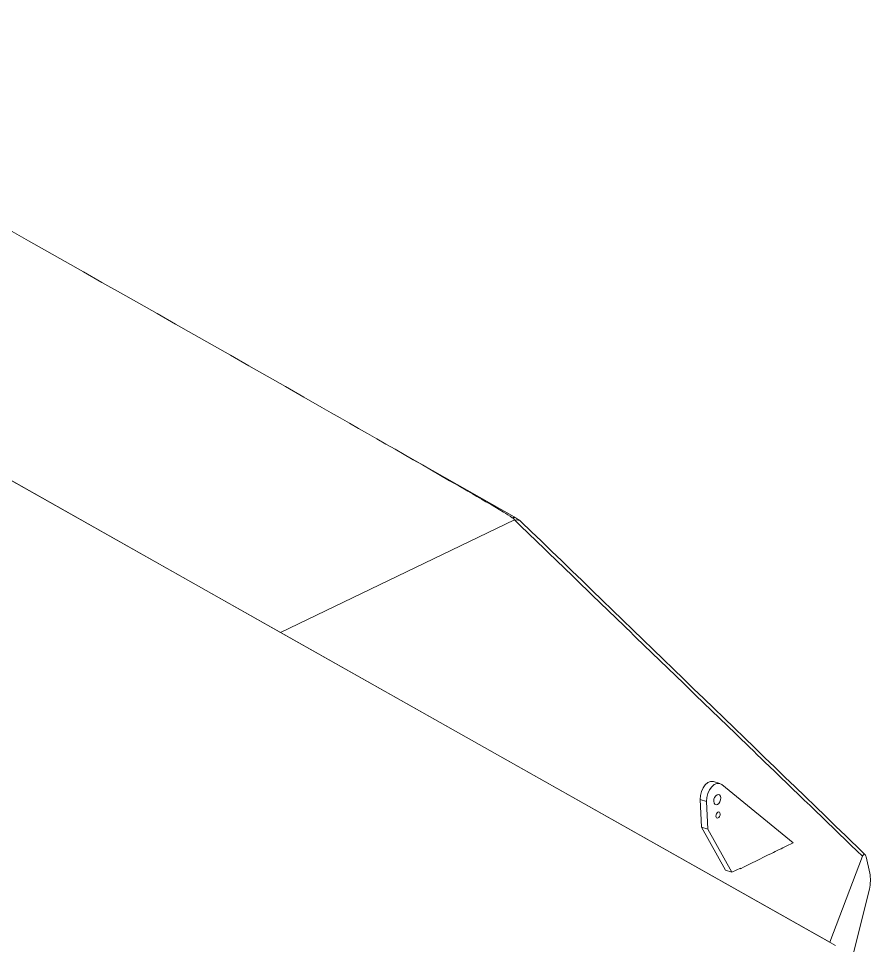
# Model space of a CAD drawing. Header units: inches. Extents: x 0 to 46.8, y 0 to 33.1.
# Drawn here: x 21.31 to 22.112, y 16.463 to 17.335 of the extents above; entities that cross this region are included whole.
import ezdxf

# ---------------------------------------------------------------- set-up
doc = ezdxf.new("R2010")
doc.units = ezdxf.units.IN
doc.header["$MEASUREMENT"] = 0

msp = doc.modelspace()

# ---------------------------------------------------------------- linework, layer by layer
at = {"color": 7, "linetype": 'Continuous', "lineweight": 15}
for p, q in [((22.07875, 16.46336), (20.71349, 17.23291)), ((21.55663, 16.75767), (20.7246, 17.22664)), ((21.77861, 16.86504), (21.66496, 16.92976)), ((21.55663, 16.75767), (21.7767, 16.86357)), ((21.77862, 16.86506), (21.77847, 16.86514)), ((21.55663, 16.75767), (22.07335, 16.46641)), ((21.97004, 16.61569), (21.96405, 16.61751)), ((22.03887, 16.55993), (21.97187, 16.6147)), ((21.95744, 16.59885), (21.95146, 16.60068)), ((21.95146, 16.60068), (21.95272, 16.57455)), ((21.95744, 16.59885), (21.9587, 16.57273)), ((21.9587, 16.57273), (21.95272, 16.57455)), ((21.95272, 16.57455), (21.97527, 16.53401)), ((21.9587, 16.57273), (21.98125, 16.53219)), ((22.03225, 16.55674), (22.03887, 16.55993)), ((22.03225, 16.5567), (22.03225, 16.55674)), ((22.03287, 16.55704), (22.03291, 16.55702)), ((22.07335, 16.46641), (22.10418, 16.54718)), ((22.10742, 16.54665), (22.11099, 16.53132)), ((21.98125, 16.53219), (21.97527, 16.53401)), ((21.98125, 16.53219), (21.9892, 16.53602)), ((21.98922, 16.53556), (21.98863, 16.53574)), ((21.9892, 16.53602), (21.98922, 16.53556)), ((22.11056, 16.5164), (22.08964, 16.43306))]:
    msp.add_line(p, q, dxfattribs=at)
at = {"color": 7, "linetype": 'Continuous', "lineweight": 15, "flags": 128}
for points in [[(21.96405, 16.61751), (21.96372, 16.6176), (21.96125, 16.6176), (21.95869, 16.61651), (21.95627, 16.61444), (21.95417, 16.61155), (21.9526, 16.60809), (21.95166, 16.60436), (21.95146, 16.60068)], [(21.97187, 16.6147), (21.9697, 16.61578), (21.96723, 16.61578), (21.96468, 16.61469), (21.96225, 16.61261), (21.96016, 16.60972), (21.95858, 16.60627), (21.95765, 16.60254), (21.95744, 16.59885)], [(21.96775, 16.59591), (21.969, 16.59687), (21.97003, 16.59838), (21.97067, 16.60022), (21.97084, 16.6021), (21.9705, 16.60374), (21.96972, 16.60489), (21.96859, 16.60537), (21.96731, 16.60511), (21.96606, 16.60415), (21.96503, 16.60263), (21.96439, 16.6008), (21.96422, 16.59892), (21.96456, 16.59728), (21.96534, 16.59613), (21.96647, 16.59565), (21.96775, 16.59591)], [(21.96836, 16.58321), (21.96911, 16.58379), (21.96973, 16.5847), (21.97012, 16.5858), (21.97022, 16.58693), (21.97001, 16.58791), (21.96954, 16.5886), (21.96887, 16.58889), (21.9681, 16.58873), (21.96735, 16.58816), (21.96673, 16.58725), (21.96634, 16.58615), (21.96624, 16.58502), (21.96644, 16.58403), (21.96692, 16.58335), (21.96759, 16.58306), (21.96836, 16.58321)]]:
    msp.add_lwpolyline(points, dxfattribs=at)
at = {"color": 8, "linetype": 'Continuous', "lineweight": 15}
msp.add_arc((21.77601, 16.86031), 0.00543, 62.9702, 104.33455, dxfattribs=at)
at = {"color": 7, "linetype": 'Continuous', "lineweight": 15}
msp.add_arc((21.7786, 16.85703), 0.00652, 47.15948, 104.64888, dxfattribs=at)
msp.add_ellipse((22.10896, 16.52326), major_axis=(0.00053, 0.01058), ratio=0.238188, start_param=4.018646, end_param=5.589442, dxfattribs=at)
for points, knots in [([(21.77467, 16.86557), (21.77197, 16.86725), (21.75847, 16.8757), (21.69874, 16.91023), (21.45855, 17.04787), (21.19614, 17.19558), (20.98043, 17.31737), (20.94947, 17.33485)], [0, 0, 0, 0, 0.010449, 0.052238, 0.219386, 0.88797, 1, 1, 1, 1]), ([(21.7767, 16.86357), (21.7767, 16.86357), (21.77672, 16.86358), (21.77673, 16.86363), (21.77669, 16.86378), (21.77623, 16.86438), (21.7755, 16.865), (21.77479, 16.86548), (21.77467, 16.86557)], [0, 0, 0, 0, 0.004578, 0.015091, 0.055855, 0.217684, 0.864965, 1, 1, 1, 1]), ([(21.77695, 16.86333), (21.77685, 16.86341), (21.77675, 16.86348), (21.7767, 16.86357), (21.7767, 16.86357)], [0, 0, 0, 0, 0.999358, 1, 1, 1, 1]), ([(22.10418, 16.54718), (22.07492, 16.5754), (22.0057, 16.64214), (21.89665, 16.74756), (21.81685, 16.82474), (21.77695, 16.86333)], [0, 0, 0, 0, 0.268037, 0.634018, 1, 1, 1, 1]), ([(21.78372, 16.8611), (21.7831, 16.86173), (21.7816, 16.86328), (21.77956, 16.86428), (21.77836, 16.86488)], [0, 0, 0, 0, 0.410758, 1, 1, 1, 1]), ([(22.10644, 16.54896), (22.10042, 16.55478), (21.99267, 16.65886), (21.88484, 16.76325), (21.78304, 16.86181)], [0, 0, 0, 0, 0.055897, 1, 1, 1, 1]), ([(22.03291, 16.55702), (22.02809, 16.55466), (22.01352, 16.54755), (21.99896, 16.54036), (21.98922, 16.53556)], [0, 0, 0, 0, 0.331392, 1, 1, 1, 1]), ([(22.10742, 16.54665), (22.10732, 16.54704), (22.10708, 16.54792), (22.10658, 16.54889), (22.10583, 16.54947), (22.10496, 16.54893), (22.10443, 16.54775), (22.10418, 16.54718)], [0, 0, 0, 0, 0.08926, 0.200773, 0.376784, 0.704174, 1, 1, 1, 1])]:
    msp.add_open_spline(points, degree=3, knots=knots, dxfattribs=at)

doc.saveas('drawing.dxf')
